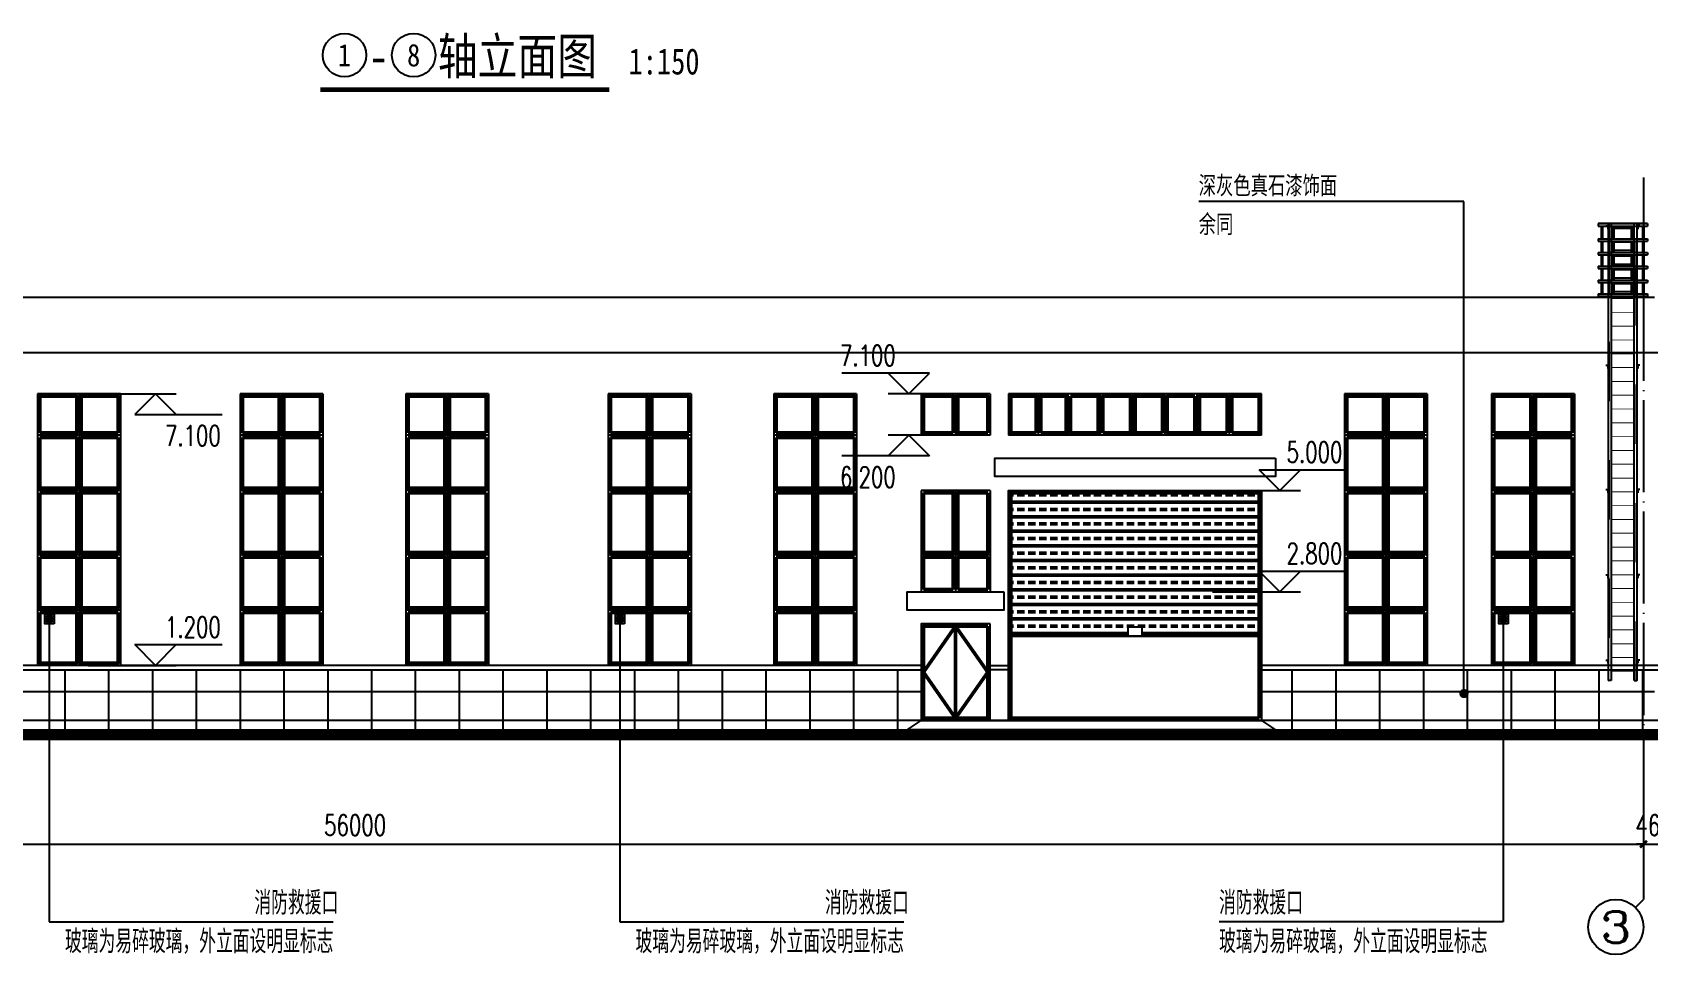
# Model space of a CAD drawing. Header units: millimetres. Extents: x 4279522 to 4437387, y 18981343 to 19528009.
# Drawn here: x 4369596 to 4404723, y 19133184 to 19153223 of the extents above; entities that cross this region are included whole.
import ezdxf
from ezdxf.enums import TextEntityAlignment as Align

# ---------------------------------------------------------------- set-up
doc = ezdxf.new("R2010")
doc.units = ezdxf.units.MM
doc.header["$LTSCALE"] = 1000
doc.header["$MEASUREMENT"] = 0
doc.linetypes.add('DASHED', pattern=[25.719999, 12.86, -12.86])
doc.linetypes.add('DOTE', pattern=[2.42, 2, -0.2, 0.02, -0.2])
doc.layers.get('Defpoints').update_dxf_attribs({"color": 1})
doc.layers.add('0 - 已设计道路边线', color=150, linetype='Continuous', lineweight=50)
for name, color, linetype in [('0 - 立面线', 7, 'Continuous'), ('0 - 转弯半径', 10, 'Continuous'), ('AXIS_TEXT', 7, 'Continuous'), ('AXIS_外部', 171, 'Continuous'), ('DIM_LEAD', 145, 'Continuous'), ('DIM_SYMB', 165, 'Continuous'), ('DOTE', 250, 'DOTE'), ('PUB_DIM', 161, 'Continuous'), ('PUB_TEXT', 7, 'Continuous'), ('真石漆分割', 251, 'Continuous')]:
    doc.layers.add(name, color=color, linetype=linetype)
doc.styles.add('_TCH_AXIS', font='COMPLEX', dxfattribs={"bigfont": 'GBCBIG'})
doc.styles.add('_TCH_DIM', font='SIMPLEX', dxfattribs={"bigfont": 'GBCBIG'})
doc.styles.add('_TCH_DIM_T3', font='SIMPLEX', dxfattribs={"width": 0.705882, "bigfont": 'GBCBIG'})
doc.styles.add('COMPLEX', font='COMPLEX')
doc.styles.add('HT', font='simhei.ttf', dxfattribs={"width": 0.7})
doc.styles.add('YAYA', font='', dxfattribs={"width": 0.8, "height": 1})
doc.styles.get('YAYA').set_extended_font_data('SimSun')
doc.dimstyles.new('_TCH_ARCH&&150', dxfattribs={"dimtxt": 446.25, "dimasz": 150, "dimexe": 375, "dimexo": 450, "dimgap": 189.375, "dimtad": 1, "dimdec": 0, "dimzin": 0, "dimdsep": 46, "dimtxsty": '_TCH_DIM_T3', "dimblk": 'ARCHTICK', "dimcen": 0.09, "dimclrt": 7, "dimazin": 2, "dimtfac": 1, "dimtdec": 0, "dimtix": 1, "dimtmove": 2, "dimatfit": 3, "dimfxl": 0, "dimtolj": 1, "dimtzin": 0, "dimarcsym": 0})

# ---------------------------------------------------------------- blocks, each defined once
blk = doc.blocks.new('222')
for p, q in [((2743879, 19138003), (2742812, 19138003)), ((2742812, 19138003), (2742812, 19137946)), ((2742812, 19137946), (2743879, 19137946)), ((2742881, 19137671), (2742881, 19137946)), ((2742911, 19137671), (2742911, 19137946)), ((2743038, 19128072), (2743038, 19138003)), ((2743095, 19138003), (2743095, 19128071)), ((2743127, 19137671), (2743127, 19137946)), ((2743157, 19137671), (2743157, 19137946)), ((2743533, 19137671), (2743533, 19137946)), ((2743563, 19137671), (2743563, 19137946)), ((2743595, 19128071), (2743595, 19138003)), ((2743652, 19138003), (2743652, 19128072)), ((2743780, 19137671), (2743780, 19137946)), ((2743810, 19137671), (2743810, 19137946)), ((2743879, 19138003), (2743879, 19137946)), ((2742812, 19137671), (2743879, 19137671)), ((2742812, 19137671), (2742812, 19137621)), ((2742812, 19137621), (2743879, 19137621)), ((2742812, 19137371), (2743879, 19137371)), ((2742812, 19137371), (2742812, 19137321)), ((2742881, 19137371), (2742881, 19137621)), ((2742911, 19137371), (2742911, 19137621)), ((2743127, 19137371), (2743127, 19137621)), ((2743157, 19137371), (2743157, 19137621)), ((2743533, 19137371), (2743533, 19137621)), ((2743563, 19137371), (2743563, 19137621)), ((2743780, 19137371), (2743780, 19137621)), ((2743810, 19137371), (2743810, 19137621)), ((2743879, 19137671), (2743879, 19137621)), ((2743879, 19137371), (2743879, 19137321)), ((2742812, 19137321), (2743879, 19137321)), ((2742812, 19137071), (2743879, 19137071)), ((2742812, 19137071), (2742812, 19137021)), ((2742812, 19137021), (2743879, 19137021)), ((2742881, 19137071), (2742881, 19137321)), ((2742881, 19136771), (2742881, 19137021)), ((2742911, 19137071), (2742911, 19137321)), ((2742911, 19136771), (2742911, 19137021)), ((2743127, 19137071), (2743127, 19137321)), ((2743127, 19136771), (2743127, 19137021)), ((2743157, 19137071), (2743157, 19137321)), ((2743157, 19136771), (2743157, 19137021)), ((2743533, 19137071), (2743533, 19137321)), ((2743533, 19136771), (2743533, 19137021)), ((2743563, 19137071), (2743563, 19137321)), ((2743563, 19136771), (2743563, 19137021)), ((2743780, 19137071), (2743780, 19137321)), ((2743780, 19136771), (2743780, 19137021)), ((2743810, 19137071), (2743810, 19137321)), ((2743810, 19136771), (2743810, 19137021)), ((2743879, 19137071), (2743879, 19137021)), ((2742812, 19136771), (2743879, 19136771)), ((2742812, 19136771), (2742812, 19136721)), ((2742812, 19136721), (2743879, 19136721)), ((2742881, 19136471), (2742881, 19136721)), ((2742911, 19136471), (2742911, 19136721)), ((2743127, 19136471), (2743127, 19136721)), ((2743157, 19136471), (2743157, 19136721)), ((2743533, 19136471), (2743533, 19136721)), ((2743563, 19136471), (2743563, 19136721)), ((2743780, 19136471), (2743780, 19136721)), ((2743810, 19136471), (2743810, 19136721)), ((2743879, 19136771), (2743879, 19136721)), ((2742812, 19136471), (2743879, 19136471)), ((2742812, 19136471), (2742812, 19136421)), ((2742812, 19136421), (2743879, 19136421)), ((2742881, 19136402), (2742881, 19136421)), ((2742881, 19136402), (2742911, 19136402)), ((2742911, 19136402), (2742911, 19136421)), ((2743127, 19136402), (2743127, 19136421)), ((2743127, 19136402), (2743157, 19136402)), ((2743157, 19136402), (2743157, 19136421)), ((2743533, 19136402), (2743533, 19136421)), ((2743563, 19136402), (2743533, 19136402)), ((2743563, 19136402), (2743563, 19136421)), ((2743780, 19136402), (2743780, 19136421)), ((2743810, 19136402), (2743780, 19136402)), ((2743810, 19136402), (2743810, 19136421)), ((2743879, 19136471), (2743879, 19136421)), ((2743095, 19128071), (2743039, 19128071)), ((2743595, 19128071), (2743651, 19128071))]:
    blk.add_line(p, q)
at = {"linetype": 'DASHED', "ltscale": 0.1}
for p, q in [((2743879, 19137996), (2742812, 19137996)), ((2743045, 19138003), (2743045, 19128071)), ((2743645, 19128071), (2743645, 19138003)), ((2743038, 19137371), (2743038, 19137621)), ((2743045, 19137621), (2743045, 19137371)), ((2743095, 19137621), (2743095, 19137371)), ((2743595, 19137621), (2743595, 19137371)), ((2743645, 19137621), (2743645, 19137371)), ((2743652, 19137621), (2743652, 19137371)), ((2743038, 19137071), (2743038, 19137321)), ((2743038, 19136771), (2743038, 19137021)), ((2743045, 19137321), (2743045, 19137071)), ((2743045, 19137021), (2743045, 19136771)), ((2743095, 19137321), (2743095, 19137071)), ((2743095, 19137021), (2743095, 19136771)), ((2743595, 19137321), (2743595, 19137071)), ((2743595, 19137021), (2743595, 19136771)), ((2743645, 19137321), (2743645, 19137071)), ((2743645, 19137021), (2743645, 19136771)), ((2743652, 19137321), (2743652, 19137071)), ((2743652, 19137021), (2743652, 19136771)), ((2743038, 19136471), (2743038, 19136721)), ((2743045, 19136721), (2743045, 19136471)), ((2743095, 19136721), (2743095, 19136471)), ((2743595, 19136721), (2743595, 19136471)), ((2743645, 19136721), (2743645, 19136471)), ((2743652, 19136721), (2743652, 19136471))]:
    blk.add_line(p, q, dxfattribs=at)
for points in [[(2742979, 19137951), (2743023, 19137951), (2743023, 19137881)], [(2743095, 19137901), (2743595, 19137901)], [(2743713, 19137951), (2743669, 19137951), (2743669, 19137881)], [(2743095, 19137601), (2743595, 19137601)], [(2743095, 19137421), (2743127, 19137421)], [(2743563, 19137421), (2743595, 19137421)], [(2743095, 19137301), (2743595, 19137301)], [(2743095, 19137121), (2743127, 19137121)], [(2743095, 19137001), (2743595, 19137001)], [(2743563, 19137121), (2743595, 19137121)], [(2743095, 19136821), (2743127, 19136821)], [(2743095, 19136701), (2743595, 19136701)], [(2743563, 19136821), (2743595, 19136821)], [(2743095, 19136521), (2743127, 19136521)], [(2743095, 19136401), (2743595, 19136401)], [(2743563, 19136521), (2743595, 19136521)], [(2742979, 19134921), (2743023, 19134921), (2743023, 19134851)], [(2743713, 19134921), (2743669, 19134921), (2743669, 19134851)], [(2742979, 19132221), (2743023, 19132221), (2743023, 19132151)], [(2743713, 19132221), (2743669, 19132221), (2743669, 19132151)], [(2742979, 19130369), (2743023, 19130369), (2743023, 19130299)], [(2743713, 19130369), (2743669, 19130369), (2743669, 19130299)], [(2742979, 19128516), (2743023, 19128516), (2743023, 19128446)], [(2743713, 19128516), (2743669, 19128516), (2743669, 19128446)]]:
    blk.add_lwpolyline(points)
for points in [[(2743157, 19137421), (2743533, 19137421)], [(2743157, 19137121), (2743533, 19137121)], [(2743157, 19136821), (2743533, 19136821)], [(2743157, 19136521), (2743533, 19136521)]]:
    blk.add_lwpolyline(points, dxfattribs=at)
at = {"const_width": 20}
for points in [[(2743095, 19136371), (2743595, 19136371)], [(2743095, 19136071), (2743595, 19136071)], [(2743095, 19135771), (2743595, 19135771)], [(2743095, 19135471), (2743595, 19135471)], [(2743095, 19135471), (2743595, 19135471)], [(2743095, 19135171), (2743595, 19135171)], [(2743095, 19134871), (2743595, 19134871)], [(2743095, 19134571), (2743595, 19134571)], [(2743095, 19134571), (2743595, 19134571)], [(2743095, 19134271), (2743595, 19134271)], [(2743095, 19133971), (2743595, 19133971)], [(2743095, 19133671), (2743595, 19133671)], [(2743095, 19133371), (2743595, 19133371)], [(2743095, 19133071), (2743595, 19133071)], [(2743095, 19132771), (2743595, 19132771)], [(2743095, 19132471), (2743595, 19132471)], [(2743095, 19132171), (2743595, 19132171)], [(2743095, 19131871), (2743595, 19131871)], [(2743095, 19131571), (2743595, 19131571)], [(2743095, 19131271), (2743595, 19131271)], [(2743095, 19130971), (2743595, 19130971)], [(2743095, 19130671), (2743595, 19130671)], [(2743095, 19130371), (2743595, 19130371)], [(2743095, 19130071), (2743595, 19130071)], [(2743095, 19129771), (2743595, 19129771)], [(2743095, 19129471), (2743595, 19129471)], [(2743095, 19129171), (2743595, 19129171)], [(2743095, 19128871), (2743595, 19128871)], [(2743095, 19128571), (2743595, 19128571)], [(2743095, 19128271), (2743595, 19128271)]]:
    blk.add_lwpolyline(points, dxfattribs=at)
for centre, start, end in [((2743039, 19128072), 180, 270), ((2743651, 19128072), 270, 0)]:
    blk.add_arc(centre, 1, start, end)
blk = doc.blocks.new('3454')
blk.add_hatch(color=1).paths.add_polyline_path([(3537254, 18340999, -1), (3537414, 18340999, -1)])
blk.add_lwpolyline([(3537434, 18340899), (3537234, 18340899), (3537234, 18341099), (3537434, 18341099)], close=True)
blk.add_circle((3537334, 18340999), 80)
blk = doc.blocks.new('_ArchTick')
at = {"color": 0, "linetype": 'ByBlock', "const_width": 0.4}
blk.add_lwpolyline([(-0.5, -0.5), (0.5, 0.5)], dxfattribs=at)
blk = doc.blocks.new('*D442')
at = {"layer": 'AXIS_外部', "color": 0, "lineweight": -2}
for p, q in [((4348611, 19137196), (4348611, 19135209)), ((4404611, 19137196), (4404611, 19135209)), ((4348611, 19135584), (4404611, 19135584))]:
    blk.add_line(p, q, dxfattribs=at)
at = {"layer": 'Defpoints', "color": 0}
for p in [(4348611, 19137646), (4404611, 19137646), (4404611, 19135584)]:
    blk.add_point(p, dxfattribs=at)
at = {"layer": 'AXIS_外部', "color": 0, "lineweight": -2, "xscale": 150, "yscale": 150, "zscale": 150, "rotation": 180}
blk.add_blockref('_ArchTick', (4348611, 19135584), dxfattribs=at)
at = {"layer": 'AXIS_外部', "color": 0, "lineweight": -2, "xscale": 150, "yscale": 150, "zscale": 150}
blk.add_blockref('_ArchTick', (4404611, 19135584), dxfattribs=at)
at = {"layer": 'AXIS_外部', "color": 7, "insert": (4376611, 19135996), "char_height": 446.2, "attachment_point": 5, "style": '_TCH_DIM_T3'}
blk.add_mtext('\\A1;56000', dxfattribs=at)
blk = doc.blocks.new('*D443')
at = {"layer": 'AXIS_外部', "color": 0, "lineweight": -2}
for p, q in [((4404611, 19137196), (4404611, 19135209)), ((4405071, 19137196), (4405071, 19135209)), ((4404611, 19135584), (4404461, 19135584)), ((4404611, 19135584), (4405071, 19135584)), ((4405071, 19135584), (4405221, 19135584))]:
    blk.add_line(p, q, dxfattribs=at)
at = {"layer": 'Defpoints', "color": 0}
for p in [(4404611, 19137646), (4405071, 19137646), (4405071, 19135584)]:
    blk.add_point(p, dxfattribs=at)
at = {"layer": 'AXIS_外部', "color": 0, "lineweight": -2, "xscale": 150, "yscale": 150, "zscale": 150}
blk.add_blockref('_ArchTick', (4404611, 19135584), dxfattribs=at)
at = {"layer": 'AXIS_外部', "color": 0, "lineweight": -2, "xscale": 150, "yscale": 150, "zscale": 150, "rotation": 180}
blk.add_blockref('_ArchTick', (4405071, 19135584), dxfattribs=at)
at = {"layer": 'AXIS_外部', "color": 7, "insert": (4404841, 19135996), "char_height": 446.2, "attachment_point": 5, "style": '_TCH_DIM_T3'}
blk.add_mtext('\\A1;460', dxfattribs=at)
blk = doc.blocks.new('_AXISO')
blk.add_circle((0, 0), 0.5)
at = {"layer": 'AXIS_TEXT', "style": 'COMPLEX', "width": 1.041667}
blk.add_attdef('A', text='', height=0.56, dxfattribs=at).set_placement((-0.25, -0.28), (0.25, -0.28), align=Align.FIT)

msp = doc.modelspace()

# ---------------------------------------------------------------- hatches: boundary and pattern name
at = {"layer": '0 - 已设计道路边线', "ltscale": 0.01}
h = msp.add_hatch(dxfattribs=at)
h.set_pattern_fill('ANSI33,_O', color=256, scale=100, angle=135)
h.set_pattern_definition([(7e-15, (4631348.85, 4088754.4), (3e-14, -317.5), []), (7e-15, (4631507.6, 4088913.15), (3e-14, -317.5), [158.75, -79.375])])
h.paths.add_polyline_path([(4393710.7, 19140306.6), (4393410.7, 19140306.6), (4393410.7, 19140106.6), (4393710.7, 19140106.6)], flags=16)
h.paths.add_polyline_path([(4396260.7, 19143219.1), (4390860.7, 19143219.1), (4390860.7, 19140069.1), (4396260.7, 19140069.1)])
at = {"layer": '真石漆分割'}
h = msp.add_hatch(dxfattribs=at)
h.set_pattern_fill('NET,_O', color=256, scale=300)
h.set_pattern_definition([(0, (-6431.5, -149222.5), (0, 952.5), []), (90, (-6431.5, -149222.5), (-952.5, 6e-14), [])])
h.paths.add_polyline_path([(4356910.7, 19139369.1), (4348370.7, 19139369.1), (4348370.7, 19138069.1), (4356610.7, 19138069.1), (4356910.7, 19138269.1)])
h.paths.add_polyline_path([(4388910.7, 19139369.1), (4364310.7, 19139369.1), (4364310.7, 19138269.1), (4364610.7, 19138069.1), (4388610.7, 19138069.1), (4388910.7, 19138269.1)])
h.paths.add_polyline_path([(4404850.7, 19139369.1), (4396310.7, 19139369.1), (4396310.7, 19138269.1), (4396610.7, 19138069.1), (4404850.7, 19138069.1)])

# ---------------------------------------------------------------- linework, layer by layer
at = {"layer": '0 - 已设计道路边线', "ltscale": 0.01}
for p, q in [((4388960.7, 19141119.1), (4389610.7, 19141119.1)), ((4389710.7, 19141119.1), (4390360.7, 19141119.1)), ((4389660.7, 19140319.1), (4389660.7, 19138319.1))]:
    msp.add_line(p, q, dxfattribs=at)
for points in [[(4369760.7, 19144519.1), (4370560.7, 19144519.1), (4370560.7, 19145319.1), (4369760.7, 19145319.1)], [(4371460.7, 19144519.1), (4370660.7, 19144519.1), (4370660.7, 19145319.1), (4371460.7, 19145319.1)], [(4374160.7, 19144519.1), (4374960.7, 19144519.1), (4374960.7, 19145319.1), (4374160.7, 19145319.1)], [(4375860.7, 19144519.1), (4375060.7, 19144519.1), (4375060.7, 19145319.1), (4375860.7, 19145319.1)], [(4377760.7, 19144519.1), (4378560.7, 19144519.1), (4378560.7, 19145319.1), (4377760.7, 19145319.1)], [(4379460.7, 19144519.1), (4378660.7, 19144519.1), (4378660.7, 19145319.1), (4379460.7, 19145319.1)], [(4382160.7, 19144519.1), (4382960.7, 19144519.1), (4382960.7, 19145319.1), (4382160.7, 19145319.1)], [(4383860.7, 19144519.1), (4383060.7, 19144519.1), (4383060.7, 19145319.1), (4383860.7, 19145319.1)], [(4385760.7, 19144519.1), (4386560.7, 19144519.1), (4386560.7, 19145319.1), (4385760.7, 19145319.1)], [(4387460.7, 19144519.1), (4386660.7, 19144519.1), (4386660.7, 19145319.1), (4387460.7, 19145319.1)], [(4389610.7, 19144519.1), (4388960.7, 19144519.1), (4388960.7, 19145319.1), (4389610.7, 19145319.1)], [(4390360.7, 19144519.1), (4389710.7, 19144519.1), (4389710.7, 19145319.1), (4390360.7, 19145319.1)], [(4391410.7, 19144519.1), (4390860.7, 19144519.1), (4390860.7, 19145319.1), (4391410.7, 19145319.1)], [(4391510.7, 19144519.1), (4392060.7, 19144519.1), (4392060.7, 19145319.1), (4391510.7, 19145319.1)], [(4392160.7, 19145319.1), (4392760.7, 19145319.1), (4392760.7, 19144519.1), (4392160.7, 19144519.1)], [(4392860.7, 19144519.1), (4393460.7, 19144519.1), (4393460.7, 19145319.1), (4392860.7, 19145319.1)], [(4394160.7, 19144519.1), (4393560.7, 19144519.1), (4393560.7, 19145319.1), (4394160.7, 19145319.1)], [(4394860.7, 19145319.1), (4394260.7, 19145319.1), (4394260.7, 19144519.1), (4394860.7, 19144519.1)], [(4395560.7, 19144519.1), (4394960.7, 19144519.1), (4394960.7, 19145319.1), (4395560.7, 19145319.1)], [(4395660.7, 19144519.1), (4396260.7, 19144519.1), (4396260.7, 19145319.1), (4395660.7, 19145319.1)], [(4398160.7, 19144519.1), (4398960.7, 19144519.1), (4398960.7, 19145319.1), (4398160.7, 19145319.1)], [(4399860.7, 19144519.1), (4399060.7, 19144519.1), (4399060.7, 19145319.1), (4399860.7, 19145319.1)], [(4401360.7, 19144519.1), (4402160.7, 19144519.1), (4402160.7, 19145319.1), (4401360.7, 19145319.1)], [(4403060.7, 19144519.1), (4402260.7, 19144519.1), (4402260.7, 19145319.1), (4403060.7, 19145319.1)], [(4369760.7, 19144419.1), (4370560.7, 19144419.1), (4370560.7, 19143319.1), (4369760.7, 19143319.1)], [(4371460.7, 19144419.1), (4370660.7, 19144419.1), (4370660.7, 19143319.1), (4371460.7, 19143319.1)], [(4374160.7, 19144419.1), (4374960.7, 19144419.1), (4374960.7, 19143319.1), (4374160.7, 19143319.1)], [(4375860.7, 19144419.1), (4375060.7, 19144419.1), (4375060.7, 19143319.1), (4375860.7, 19143319.1)], [(4377760.7, 19144419.1), (4378560.7, 19144419.1), (4378560.7, 19143319.1), (4377760.7, 19143319.1)], [(4379460.7, 19144419.1), (4378660.7, 19144419.1), (4378660.7, 19143319.1), (4379460.7, 19143319.1)], [(4382160.7, 19144419.1), (4382960.7, 19144419.1), (4382960.7, 19143319.1), (4382160.7, 19143319.1)], [(4383860.7, 19144419.1), (4383060.7, 19144419.1), (4383060.7, 19143319.1), (4383860.7, 19143319.1)], [(4385760.7, 19144419.1), (4386560.7, 19144419.1), (4386560.7, 19143319.1), (4385760.7, 19143319.1)], [(4387460.7, 19144419.1), (4386660.7, 19144419.1), (4386660.7, 19143319.1), (4387460.7, 19143319.1)], [(4398160.7, 19144419.1), (4398960.7, 19144419.1), (4398960.7, 19143319.1), (4398160.7, 19143319.1)], [(4399860.7, 19144419.1), (4399060.7, 19144419.1), (4399060.7, 19143319.1), (4399860.7, 19143319.1)], [(4401360.7, 19144419.1), (4402160.7, 19144419.1), (4402160.7, 19143319.1), (4401360.7, 19143319.1)], [(4403060.7, 19144419.1), (4402260.7, 19144419.1), (4402260.7, 19143319.1), (4403060.7, 19143319.1)], [(4369760.7, 19143219.1), (4370560.7, 19143219.1), (4370560.7, 19141919.1), (4369760.7, 19141919.1)], [(4371460.7, 19143219.1), (4370660.7, 19143219.1), (4370660.7, 19141919.1), (4371460.7, 19141919.1)], [(4374160.7, 19143219.1), (4374960.7, 19143219.1), (4374960.7, 19141919.1), (4374160.7, 19141919.1)], [(4375860.7, 19143219.1), (4375060.7, 19143219.1), (4375060.7, 19141919.1), (4375860.7, 19141919.1)], [(4377760.7, 19143219.1), (4378560.7, 19143219.1), (4378560.7, 19141919.1), (4377760.7, 19141919.1)], [(4379460.7, 19143219.1), (4378660.7, 19143219.1), (4378660.7, 19141919.1), (4379460.7, 19141919.1)], [(4382160.7, 19143219.1), (4382960.7, 19143219.1), (4382960.7, 19141919.1), (4382160.7, 19141919.1)], [(4383860.7, 19143219.1), (4383060.7, 19143219.1), (4383060.7, 19141919.1), (4383860.7, 19141919.1)], [(4385760.7, 19143219.1), (4386560.7, 19143219.1), (4386560.7, 19141919.1), (4385760.7, 19141919.1)], [(4387460.7, 19143219.1), (4386660.7, 19143219.1), (4386660.7, 19141919.1), (4387460.7, 19141919.1)], [(4388960.7, 19143219.1), (4389610.7, 19143219.1), (4389610.7, 19141919.1), (4388960.7, 19141919.1)], [(4390360.7, 19143219.1), (4389710.7, 19143219.1), (4389710.7, 19141919.1), (4390360.7, 19141919.1)], [(4396260.7, 19138319.1), (4390860.7, 19138319.1), (4390860.7, 19143219.1), (4396260.7, 19143219.1)], [(4398160.7, 19143219.1), (4398960.7, 19143219.1), (4398960.7, 19141919.1), (4398160.7, 19141919.1)], [(4399860.7, 19143219.1), (4399060.7, 19143219.1), (4399060.7, 19141919.1), (4399860.7, 19141919.1)], [(4401360.7, 19143219.1), (4402160.7, 19143219.1), (4402160.7, 19141919.1), (4401360.7, 19141919.1)], [(4403060.7, 19143219.1), (4402260.7, 19143219.1), (4402260.7, 19141919.1), (4403060.7, 19141919.1)], [(4369760.7, 19141819.1), (4370560.7, 19141819.1), (4370560.7, 19140719.1), (4369760.7, 19140719.1)], [(4371460.7, 19141819.1), (4370660.7, 19141819.1), (4370660.7, 19140719.1), (4371460.7, 19140719.1)], [(4374160.7, 19141819.1), (4374960.7, 19141819.1), (4374960.7, 19140719.1), (4374160.7, 19140719.1)], [(4375860.7, 19141819.1), (4375060.7, 19141819.1), (4375060.7, 19140719.1), (4375860.7, 19140719.1)], [(4377760.7, 19141819.1), (4378560.7, 19141819.1), (4378560.7, 19140719.1), (4377760.7, 19140719.1)], [(4379460.7, 19141819.1), (4378660.7, 19141819.1), (4378660.7, 19140719.1), (4379460.7, 19140719.1)], [(4382160.7, 19141819.1), (4382960.7, 19141819.1), (4382960.7, 19140719.1), (4382160.7, 19140719.1)], [(4383860.7, 19141819.1), (4383060.7, 19141819.1), (4383060.7, 19140719.1), (4383860.7, 19140719.1)], [(4385760.7, 19141819.1), (4386560.7, 19141819.1), (4386560.7, 19140719.1), (4385760.7, 19140719.1)], [(4387460.7, 19141819.1), (4386660.7, 19141819.1), (4386660.7, 19140719.1), (4387460.7, 19140719.1)], [(4398160.7, 19141819.1), (4398960.7, 19141819.1), (4398960.7, 19140719.1), (4398160.7, 19140719.1)], [(4399860.7, 19141819.1), (4399060.7, 19141819.1), (4399060.7, 19140719.1), (4399860.7, 19140719.1)], [(4401360.7, 19141819.1), (4402160.7, 19141819.1), (4402160.7, 19140719.1), (4401360.7, 19140719.1)], [(4403060.7, 19141819.1), (4402260.7, 19141819.1), (4402260.7, 19140719.1), (4403060.7, 19140719.1)], [(4369760.7, 19140619.1), (4370560.7, 19140619.1), (4370560.7, 19139519.1), (4369760.7, 19139519.1)], [(4371460.7, 19140619.1), (4370660.7, 19140619.1), (4370660.7, 19139519.1), (4371460.7, 19139519.1)], [(4374160.7, 19140619.1), (4374960.7, 19140619.1), (4374960.7, 19139519.1), (4374160.7, 19139519.1)], [(4375860.7, 19140619.1), (4375060.7, 19140619.1), (4375060.7, 19139519.1), (4375860.7, 19139519.1)], [(4377760.7, 19140619.1), (4378560.7, 19140619.1), (4378560.7, 19139519.1), (4377760.7, 19139519.1)], [(4379460.7, 19140619.1), (4378660.7, 19140619.1), (4378660.7, 19139519.1), (4379460.7, 19139519.1)], [(4382160.7, 19140619.1), (4382960.7, 19140619.1), (4382960.7, 19139519.1), (4382160.7, 19139519.1)], [(4383860.7, 19140619.1), (4383060.7, 19140619.1), (4383060.7, 19139519.1), (4383860.7, 19139519.1)], [(4385760.7, 19140619.1), (4386560.7, 19140619.1), (4386560.7, 19139519.1), (4385760.7, 19139519.1)], [(4387460.7, 19140619.1), (4386660.7, 19140619.1), (4386660.7, 19139519.1), (4387460.7, 19139519.1)], [(4398160.7, 19140619.1), (4398960.7, 19140619.1), (4398960.7, 19139519.1), (4398160.7, 19139519.1)], [(4399860.7, 19140619.1), (4399060.7, 19140619.1), (4399060.7, 19139519.1), (4399860.7, 19139519.1)], [(4401360.7, 19140619.1), (4402160.7, 19140619.1), (4402160.7, 19139519.1), (4401360.7, 19139519.1)], [(4403060.7, 19140619.1), (4402260.7, 19140619.1), (4402260.7, 19139519.1), (4403060.7, 19139519.1)], [(4390360.7, 19140319.1), (4388960.7, 19140319.1), (4388960.7, 19138319.1), (4390360.7, 19138319.1)], [(4389660.7, 19140319.1), (4390360.7, 19139319.1), (4389660.7, 19138319.1), (4388960.7, 19139319.1)]]:
    msp.add_lwpolyline(points, close=True, dxfattribs=at)
for points in [[(4388960.7, 19141119.1), (4388960.7, 19141819.1), (4389610.7, 19141819.1), (4389610.7, 19141119.1)], [(4390360.7, 19141119.1), (4390360.7, 19141819.1), (4389710.7, 19141819.1), (4389710.7, 19141119.1)]]:
    msp.add_lwpolyline(points, dxfattribs=at)
at = {"layer": '0 - 立面线'}
for points in [[(4396610.7, 19143969.1), (4396610.7, 19143569.1), (4390510.7, 19143569.1), (4390510.7, 19143969.1)], [(4390710.7, 19141069.1), (4390710.7, 19140669.1), (4388610.7, 19140669.1), (4388610.7, 19141069.1)]]:
    msp.add_lwpolyline(points, close=True, dxfattribs=at)
at = {"layer": '0 - 转弯半径', "color": 0}
for p, q in [((4348370.7, 19147469.1), (4404850.7, 19147469.1)), ((4369710.7, 19145369.1), (4369710.7, 19139469.1)), ((4371510.7, 19145369.1), (4369710.7, 19145369.1)), ((4370610.7, 19145369.1), (4370610.7, 19139469.1)), ((4371510.7, 19145369.1), (4371510.7, 19139469.1)), ((4374110.7, 19145369.1), (4374110.7, 19139469.1)), ((4375910.7, 19145369.1), (4374110.7, 19145369.1)), ((4375010.7, 19145369.1), (4375010.7, 19139469.1)), ((4375910.7, 19145369.1), (4375910.7, 19139469.1)), ((4377710.7, 19145369.1), (4377710.7, 19139469.1)), ((4379510.7, 19145369.1), (4377710.7, 19145369.1)), ((4378610.7, 19145369.1), (4378610.7, 19139469.1)), ((4379510.7, 19145369.1), (4379510.7, 19139469.1)), ((4382110.7, 19145369.1), (4382110.7, 19139469.1)), ((4383910.7, 19145369.1), (4382110.7, 19145369.1)), ((4383010.7, 19145369.1), (4383010.7, 19139469.1)), ((4383910.7, 19145369.1), (4383910.7, 19139469.1)), ((4385710.7, 19145369.1), (4385710.7, 19139469.1)), ((4387510.7, 19145369.1), (4385710.7, 19145369.1)), ((4386610.7, 19145369.1), (4386610.7, 19139469.1)), ((4387510.7, 19145369.1), (4387510.7, 19139469.1)), ((4388910.7, 19145369.1), (4388910.7, 19144469.1)), ((4390410.7, 19145369.1), (4388910.7, 19145369.1)), ((4389660.7, 19145369.1), (4389660.7, 19144469.1)), ((4390410.7, 19145369.1), (4390410.7, 19144469.1)), ((4396310.7, 19145369.1), (4390810.7, 19145369.1)), ((4390810.7, 19145369.1), (4390810.7, 19144469.1)), ((4391460.7, 19144469.1), (4391460.7, 19145369.1)), ((4392110.7, 19144469.1), (4392110.7, 19145369.1)), ((4392810.7, 19144469.1), (4392810.7, 19145369.1)), ((4393510.7, 19144469.1), (4393510.7, 19145369.1)), ((4394210.7, 19144469.1), (4394210.7, 19145369.1)), ((4394910.7, 19144469.1), (4394910.7, 19145369.1)), ((4395610.7, 19144469.1), (4395610.7, 19145369.1)), ((4396310.7, 19144469.1), (4396310.7, 19145369.1)), ((4398110.7, 19145369.1), (4398110.7, 19139469.1)), ((4399910.7, 19145369.1), (4398110.7, 19145369.1)), ((4399010.7, 19145369.1), (4399010.7, 19139469.1)), ((4399910.7, 19145369.1), (4399910.7, 19139469.1)), ((4401310.7, 19145369.1), (4401310.7, 19139469.1)), ((4403110.7, 19145369.1), (4401310.7, 19145369.1)), ((4402210.7, 19145369.1), (4402210.7, 19139469.1)), ((4403110.7, 19145369.1), (4403110.7, 19139469.1)), ((4371510.7, 19144469.1), (4369710.7, 19144469.1)), ((4375910.7, 19144469.1), (4374110.7, 19144469.1)), ((4379510.7, 19144469.1), (4377710.7, 19144469.1)), ((4383910.7, 19144469.1), (4382110.7, 19144469.1)), ((4387510.7, 19144469.1), (4385710.7, 19144469.1)), ((4390410.7, 19144469.1), (4388910.7, 19144469.1)), ((4396310.7, 19144469.1), (4390810.7, 19144469.1)), ((4399910.7, 19144469.1), (4398110.7, 19144469.1)), ((4403110.7, 19144469.1), (4401310.7, 19144469.1)), ((4371510.7, 19143269.1), (4369710.7, 19143269.1)), ((4375910.7, 19143269.1), (4374110.7, 19143269.1)), ((4379510.7, 19143269.1), (4377710.7, 19143269.1)), ((4383910.7, 19143269.1), (4382110.7, 19143269.1)), ((4387510.7, 19143269.1), (4385710.7, 19143269.1)), ((4388910.7, 19143269.1), (4388910.7, 19141069.1)), ((4390410.7, 19143269.1), (4388910.7, 19143269.1)), ((4389660.7, 19143269.1), (4389660.7, 19141069.1)), ((4390410.7, 19143269.1), (4390410.7, 19141069.1)), ((4399910.7, 19143269.1), (4398110.7, 19143269.1)), ((4403110.7, 19143269.1), (4401310.7, 19143269.1)), ((4371510.7, 19141869.1), (4369710.7, 19141869.1)), ((4375910.7, 19141869.1), (4374110.7, 19141869.1)), ((4379510.7, 19141869.1), (4377710.7, 19141869.1)), ((4383910.7, 19141869.1), (4382110.7, 19141869.1)), ((4387510.7, 19141869.1), (4385710.7, 19141869.1)), ((4390410.7, 19141869.1), (4388910.7, 19141869.1)), ((4399910.7, 19141869.1), (4398110.7, 19141869.1)), ((4403110.7, 19141869.1), (4401310.7, 19141869.1)), ((4371510.7, 19140669.1), (4369710.7, 19140669.1)), ((4375910.7, 19140669.1), (4374110.7, 19140669.1)), ((4379510.7, 19140669.1), (4377710.7, 19140669.1)), ((4383910.7, 19140669.1), (4382110.7, 19140669.1)), ((4387510.7, 19140669.1), (4385710.7, 19140669.1)), ((4390410.7, 19140669.1), (4388910.7, 19140669.1)), ((4399910.7, 19140669.1), (4398110.7, 19140669.1)), ((4403110.7, 19140669.1), (4401310.7, 19140669.1)), ((4390860.7, 19140106.6), (4396260.7, 19140106.6)), ((4371510.7, 19139469.1), (4369710.7, 19139469.1)), ((4375910.7, 19139469.1), (4374110.7, 19139469.1)), ((4379510.7, 19139469.1), (4377710.7, 19139469.1)), ((4383910.7, 19139469.1), (4382110.7, 19139469.1)), ((4387510.7, 19139469.1), (4385710.7, 19139469.1)), ((4399910.7, 19139469.1), (4398110.7, 19139469.1)), ((4403110.7, 19139469.1), (4401310.7, 19139469.1))]:
    msp.add_line(p, q, dxfattribs=at)
for points in [[(4396310.7, 19138269.1), (4390810.7, 19138269.1), (4390810.7, 19143269.1), (4396310.7, 19143269.1), (4396310.7, 19138269.1)], [(4388910.7, 19139469.1), (4364310.7, 19139469.1)], [(4390410.7, 19139469.1), (4390810.7, 19139469.1)], [(4404950.7, 19139469.1), (4396310.7, 19139469.1)], [(4364310.7, 19139369.1), (4388910.7, 19139369.1)], [(4390810.7, 19139369.1), (4390410.7, 19139369.1)], [(4396310.7, 19139369.1), (4404950.7, 19139369.1)], [(4345619.4, 19138069.1), (4414157.6, 19138069.1)], [(4345619.4, 19137869.1), (4414157.6, 19137869.1)]]:
    msp.add_lwpolyline(points, dxfattribs=at)
for points in [[(4390410.7, 19140369.1), (4388910.7, 19140369.1), (4388910.7, 19138269.1), (4390410.7, 19138269.1)], [(4393410.7, 19140306.6), (4393710.7, 19140306.6), (4393710.7, 19140106.6), (4393410.7, 19140106.6)], [(4396610.7, 19138069.1), (4388610.7, 19138069.1), (4388910.7, 19138269.1), (4396310.7, 19138269.1)]]:
    msp.add_lwpolyline(points, close=True, dxfattribs=at)
at = {"layer": '0 - 转弯半径', "color": 0, "const_width": 200}
msp.add_lwpolyline([(4345619.4, 19137969.1), (4414157.6, 19137969.1)], dxfattribs=at)
at = {"layer": 'AXIS_外部'}
for p in [(4404610.7, 19138069.1), (4404435, 19134208.1)]:
    msp.add_line(p, (4404610.7, 19134383.8), dxfattribs=at)
at = {"layer": 'Defpoints'}
for p, q in [((4344418.6, 19146269.1), (4408247.3, 19146269.1)), ((4414157.6, 19138269.1), (4343773.3, 19138269.1))]:
    msp.add_line(p, q, dxfattribs=at)
at = {"layer": 'DIM_LEAD'}
for p, q in [((4400708.9, 19149544), (4394943.4, 19149544)), ((4400708.9, 19138856.9), (4400708.9, 19149544)), ((4369961.4, 19140477.4), (4369961.4, 19133897.8)), ((4369961.4, 19140477.4), (4369961.4, 19133897.8)), ((4382361.4, 19140477.4), (4382361.4, 19133897.8)), ((4382361.4, 19140477.4), (4382361.4, 19133897.8)), ((4401561.4, 19140477.4), (4401561.4, 19133897.8)), ((4401561.4, 19140477.4), (4401561.4, 19133897.8)), ((4369961.4, 19133897.8), (4376136.4, 19133897.8)), ((4382361.4, 19133897.8), (4388536.4, 19133897.8)), ((4401561.4, 19133897.8), (4395386.5, 19133897.8))]:
    msp.add_line(p, q, dxfattribs=at)
for points, const_width in [([(4369961.4, 19140507.4, 1), (4369961.4, 19140447.4, 1)], 60), ([(4369961.4, 19140507.4, 1), (4369961.4, 19140447.4, 1)], 60), ([(4382361.4, 19140507.4, 1), (4382361.4, 19140447.4, 1)], 60), ([(4382361.4, 19140507.4, 1), (4382361.4, 19140447.4, 1)], 60), ([(4401561.4, 19140507.4, 1), (4401561.4, 19140447.4, 1)], 60), ([(4401561.4, 19140507.4, 1), (4401561.4, 19140447.4, 1)], 60), ([(4400708.9, 19138806.9, 1), (4400708.9, 19138906.9, 1)], 100)]:
    msp.add_lwpolyline(points, format="xyb", close=True, dxfattribs=dict(at, const_width=const_width))
at = {"layer": 'DIM_SYMB', "const_width": 105}
msp.add_lwpolyline([(4375854.6, 19151977.9), (4382134.2, 19151977.9)], dxfattribs=at)
at = {"layer": 'DOTE'}
msp.add_line((4404610.7, 19150069.9), (4404610.7, 19137196.3), dxfattribs=at)
at = {"layer": 'PUB_DIM'}
for p, q in [((4389094.3, 19145819.1), (4387191.5, 19145819.1)), ((4388644.3, 19145369.1), (4388194.3, 19145819.1)), ((4388644.3, 19145369.1), (4389094.3, 19145819.1)), ((4370808.7, 19145369.1), (4372720.1, 19145369.1)), ((4372270.1, 19145369.1), (4371820.1, 19144919.1)), ((4372270.1, 19145369.1), (4372720.1, 19144919.1)), ((4390355.6, 19145369.1), (4388194.3, 19145369.1)), ((4371820.1, 19144919.1), (4373722.8, 19144919.1)), ((4388644.3, 19144469.1), (4388194.3, 19144019.1)), ((4390355.6, 19144469.1), (4388194.3, 19144469.1)), ((4388644.3, 19144469.1), (4389094.3, 19144019.1)), ((4389094.3, 19144019.1), (4387191.5, 19144019.1)), ((4396705.2, 19143269.1), (4396255.2, 19143719.1)), ((4396255.2, 19143719.1), (4398157.9, 19143719.1)), ((4396705.2, 19143269.1), (4397155.2, 19143719.1)), ((4395243.8, 19143269.1), (4397155.2, 19143269.1)), ((4396705.2, 19141069.1), (4396255.2, 19141519.1)), ((4396255.2, 19141519.1), (4398157.9, 19141519.1)), ((4396705.2, 19141069.1), (4397155.2, 19141519.1)), ((4395243.8, 19141069.1), (4397155.2, 19141069.1)), ((4372270.1, 19139469.1), (4371820.1, 19139919.1)), ((4371820.1, 19139919.1), (4373722.8, 19139919.1)), ((4372270.1, 19139469.1), (4372720.1, 19139919.1)), ((4370808.7, 19139469.1), (4372720.1, 19139469.1))]:
    msp.add_line(p, q, dxfattribs=at)
at = {"layer": 'PUB_TEXT'}
for centre in [(4376379.6, 19152727.5), (4377883.3, 19152727.5)]:
    msp.add_circle(centre, 472.5, dxfattribs=at)

# ---------------------------------------------------------------- block references
for p in [(832634.2, 799474.4), (845034.2, 799474.4), (864234.2, 799474.4)]:
    msp.add_blockref('3454', p)
at = {"layer": '0 - 立面线'}
msp.add_blockref('222', (1660815.4, 11067.8), dxfattribs=at)
at = {"layer": 'AXIS_外部'}
ref = msp.add_blockref('_AXISO', (4404010.7, 19133783.8), dxfattribs=dict(at, xscale=1200, yscale=1200, zscale=1200))
ref.add_attrib('A', '3', dxfattribs={"layer": 'AXIS_TEXT', "height": 678.8, "style": '_TCH_AXIS', "width": 1.5}).set_placement((4403671.3, 19133444.4), (4404350.1, 19133444.4), align=Align.FIT)

# ---------------------------------------------------------------- texts
at = {"layer": 'PUB_TEXT'}
for s, height, style, width, p in [('轴立面图', 793.04, 'YAYA', 0.8, (4378408.3, 19152307.5)), ('1:150', 566.46, 'YAYA', 0.8, (4382554.2, 19152307.5)), ('-', 793, 'YAYA', 0.8, (4376904.6, 19152307.5)), ('深灰色真石漆饰面', 394.3, 'HT', 0.7, (4394943.4, 19149701.5)), ('余同', 394.3, 'HT', 0.7, (4394943.4, 19148861.5)), ('7.100', 446.25, '_TCH_DIM', 0.705882, (4387146.5, 19145976.6)), ('7.100', 446.25, '_TCH_DIM', 0.705882, (4372477.8, 19144236.6)), ('5.000', 446.25, '_TCH_DIM', 0.705882, (4396852.9, 19143876.6)), ('6.200', 446.25, '_TCH_DIM', 0.705882, (4387146.5, 19143336.6)), ('2.800', 446.25, '_TCH_DIM', 0.705882, (4396852.9, 19141676.6)), ('1.200', 446.25, '_TCH_DIM', 0.705882, (4372477.8, 19140076.6))]:
    msp.add_text(s, height=height, dxfattribs=dict(at, style=style, width=width)).set_placement(p)
at = {"layer": 'PUB_TEXT', "style": 'YAYA'}
for s, height, width, p, p2 in [('1', 488.7, 1.028736, (4376235.8, 19152483.2), (4376523.4, 19152483.2)), ('8', 489.4, 1.022857, (4377740.1, 19152482.9), (4378026.4, 19152482.9))]:
    msp.add_text(s, height=height, dxfattribs=dict(at, width=width)).set_placement(p, p2, align=Align.FIT)
at = {"layer": 'PUB_TEXT', "style": '_TCH_DIM'}
for s, height, p in [('消防救援口', 506.38, (4374421.8, 19134055.3)), ('消防救援口', 506.38, (4386821.8, 19134055.3)), ('消防救援口', 506.38, (4395386.5, 19134055.3)), ('玻璃为易碎玻璃，外立面设明显标志', 506.383, (4370305.5, 19133215.3)), ('玻璃为易碎玻璃，外立面设明显标志', 506.383, (4382705.5, 19133215.3)), ('玻璃为易碎玻璃，外立面设明显标志', 506.383, (4395386.5, 19133215.3))]:
    msp.add_text(s, height=height, dxfattribs=at).set_placement(p)

# ---------------------------------------------------------------- dimensions: what is measured, and where the dimension line sits
at = {"layer": 'AXIS_外部'}
for p1, p2, picture, middle in [((4348610.7, 19137646.3), (4404610.7, 19137646.3), '*D442', (4376610.7, 19135996.3)), ((4404610.7, 19137646.3), (4405070.7, 19137646.3), '*D443', (4404840.7, 19135996.3))]:
    dim = msp.add_aligned_dim(p1=p1, p2=p2, distance=-2062.5, dimstyle='_TCH_ARCH&&150', dxfattribs=at)
    dim.commit()
    dim.dimension.update_dxf_attribs({"geometry": picture, "text_midpoint": middle})

doc.saveas('drawing.dxf')
